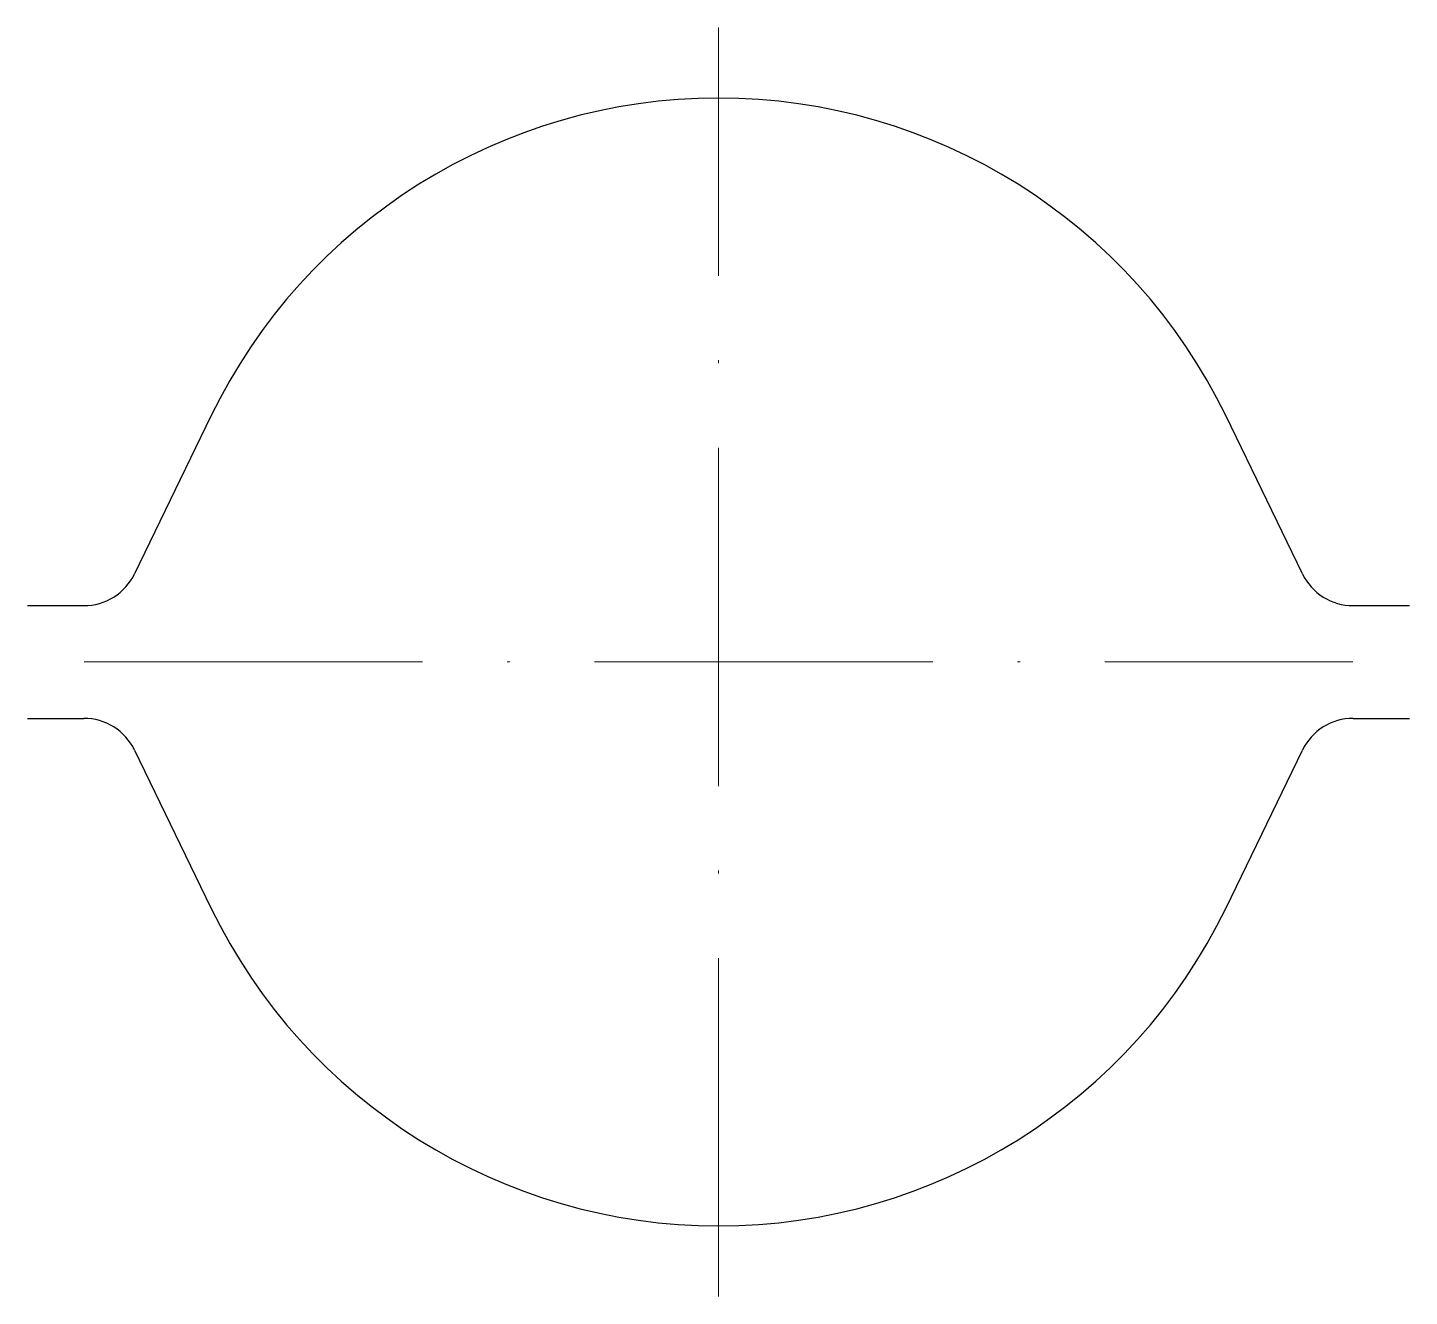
# Model space of a CAD drawing. Header units: millimetres. Extents: x -24.5 to 24.5, y -22.5 to 22.5.
import ezdxf

# ---------------------------------------------------------------- set-up
doc = ezdxf.new("R2010")
doc.units = ezdxf.units.MM
doc.linetypes.add('ACAD_ISO10W100', pattern=[18, 12, -3, 0, -3])
doc.layers.get('0').update_dxf_attribs({"lineweight": 25, "true_color": 0x000000})
doc.layers.add('sp', color=7, linetype='ACAD_ISO10W100', lineweight=13, true_color=0x000000)

msp = doc.modelspace()

# ---------------------------------------------------------------- linework, layer by layer
for p, q in [((-18, 8.718), (-20.707, 3.128)), ((20.707, 3.128), (18, 8.718)), ((-24.5, 2), (-22.507, 2)), ((22.507, 2), (24.5, 2)), ((-24.5, -2), (-22.507, -2)), ((22.507, -2), (24.5, -2)), ((-20.707, -3.128), (-18, -8.718)), ((18, -8.718), (20.707, -3.128))]:
    msp.add_line(p, q)
for centre, radius, start, end in [((0, 0), 20, 90, 154.1581), ((0, 0), 20, 25.8419, 90), ((-22.507, 4), 2, 270, 334.1581), ((22.507, 4), 2, 205.8419, 270), ((-22.507, -4), 2, 25.8419, 90), ((22.507, -4), 2, 90, 154.1581), ((0, 0), 20, 205.8419, 334.1581)]:
    msp.add_arc(centre, radius, start, end)
at = {"layer": 'sp'}
for p, q in [((0, -22.5), (0, 22.5)), ((-22.5, 0), (22.5, 0))]:
    msp.add_line(p, q, dxfattribs=at)

doc.saveas('drawing.dxf')
